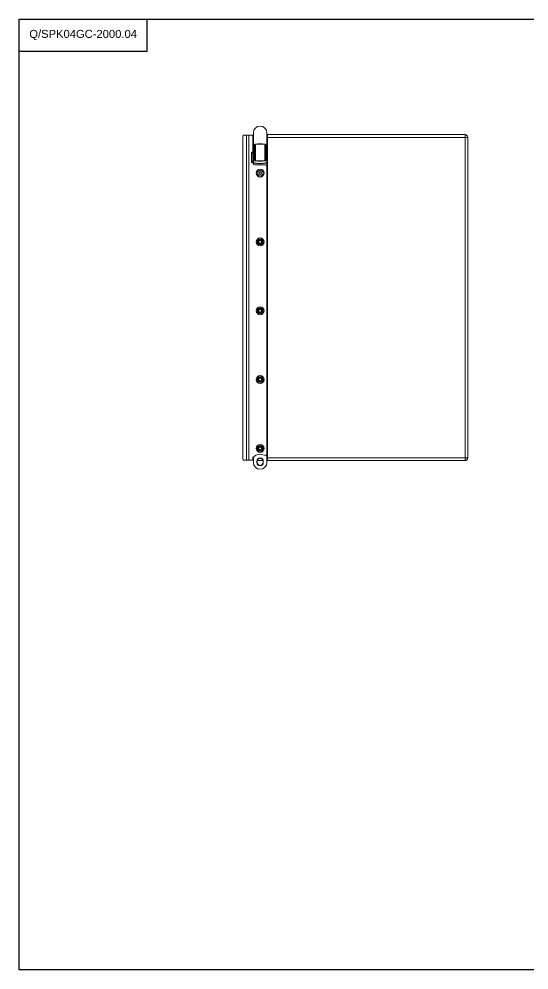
# Model space of a CAD drawing. Header units: millimetres. Extents: x 0 to 1485, y 0 to 1050.
# Drawn here: x 0 to 563, y 0 to 1050 of the extents above; entities that cross this region are included whole.
import ezdxf

# ---------------------------------------------------------------- set-up
doc = ezdxf.new("R2010")
doc.units = ezdxf.units.MM
doc.header["$LTSCALE"] = 0.1
doc.layers.add('图框', color=7, linetype='Continuous')
doc.styles.get("Standard").update_dxf_attribs({"font": 'arial.ttf'})

# ---------------------------------------------------------------- blocks, each defined once
blk = doc.blocks.new('A4-H')
at = {"layer": '图框'}
for p, q in [((28.29, 202.95), (28.29, 210.02)), ((0, 202.95), (28.29, 202.95))]:
    blk.add_line(p, q, dxfattribs=at)
blk.add_lwpolyline([(0, 210.02), (297, 210.02), (297, 0), (0, 0)], close=True, dxfattribs=at)
at = {"layer": '图框', "insert": (14.14, 206.49), "char_height": 1.7679, "width": 28.2872, "attachment_point": 5}
blk.add_mtext('Q/SPK04GC-2000.04', dxfattribs=at)

msp = doc.modelspace()

# ---------------------------------------------------------------- linework, layer by layer
at = {"lineweight": 9}
for p, q in [((258.49, 889.59), (258.49, 924.37)), ((273.49, 560.37), (273.49, 924.37)), ((246.99, 914.41), (246.99, 919.47)), ((247.05, 919.47), (246.99, 919.47)), ((246.99, 914.41), (246.99, 567.98)), ((247.22, 921.29), (247.05, 919.69)), ((247.05, 919.69), (247.05, 903.68)), ((257.99, 921.87), (247.37, 921.87)), ((250.97, 921.87), (250.97, 917.08)), ((250.97, 917.08), (250.97, 562.87)), ((253.36, 921.87), (253.36, 571.15)), ((257.99, 921.87), (257.99, 903.07)), ((492.04, 922.37), (273.49, 922.37)), ((273.99, 562.37), (273.99, 922.37)), ((495.04, 919.37), (273.99, 919.37)), ((492.04, 562.37), (492.04, 922.37)), ((495.04, 919.37), (495.04, 565.37)), ((247.05, 903.68), (247.05, 581.06)), ((256.29, 891.67), (256.29, 903.07)), ((257.99, 903.07), (256.29, 903.07)), ((259.73, 910.4), (259.73, 894.74)), ((259.73, 910.4), (260.23, 910.4)), ((260.23, 910.4), (260.23, 894.74)), ((260.55, 911.71), (260.61, 911.34)), ((271.43, 911.71), (271.37, 911.34)), ((271.75, 894.74), (271.75, 910.4)), ((272.25, 910.4), (271.75, 910.4)), ((272.25, 894.74), (272.25, 910.4)), ((273.99, 910.37), (273.49, 910.37)), ((257.99, 901.87), (256.29, 901.87)), ((257.99, 892.87), (256.29, 892.87)), ((257.99, 892.87), (257.99, 901.87)), ((259.73, 894.74), (260.23, 894.74)), ((260.55, 893.43), (260.61, 893.8)), ((271.43, 893.43), (271.37, 893.8)), ((272.25, 894.74), (271.75, 894.74)), ((257.99, 891.67), (256.29, 891.67)), ((257.99, 891.67), (257.99, 890.87)), ((271.49, 888.87), (259.99, 888.87)), ((265.99, 881.31), (264.74, 880.59)), ((264.74, 880.59), (264.74, 879.15)), ((264.74, 879.15), (265.99, 878.43)), ((267.24, 880.59), (265.99, 881.31)), ((265.99, 878.43), (267.24, 879.15)), ((267.24, 879.15), (267.24, 880.59)), ((247.05, 581.06), (247.05, 565.05)), ((246.99, 567.98), (246.99, 565.27)), ((253.36, 571.15), (253.36, 562.87)), ((265.32, 574.37), (266.66, 574.37)), ((273.49, 574.37), (273.99, 574.37)), ((247.05, 565.27), (246.99, 565.27)), ((247.22, 563.46), (247.05, 565.05)), ((257.99, 562.87), (247.37, 562.87)), ((257.99, 562.87), (257.99, 565.92)), ((258.49, 566.33), (258.49, 560.37)), ((262.49, 561.87), (262.79, 561.87)), ((262.49, 561.87), (262.49, 560.37)), ((262.49, 560.37), (262.79, 560.37)), ((262.79, 561.87), (262.79, 560.37)), ((269.1, 562.37), (262.88, 562.37)), ((269.49, 561.87), (269.19, 561.87)), ((269.19, 560.37), (269.19, 561.87)), ((269.49, 560.37), (269.19, 560.37)), ((269.49, 560.37), (269.49, 561.87)), ((273.49, 562.37), (492.04, 562.37)), ((273.99, 565.37), (495.04, 565.37))]:
    msp.add_line(p, q, dxfattribs=at)
for centre, radius in [((265.99, 879.87), 4.4), ((265.99, 879.87), 3.2), ((265.99, 879.87), 1.6), ((265.99, 803.87), 4.4), ((265.99, 803.87), 3.2), ((265.99, 803.87), 2.25), ((265.99, 803.87), 2), ((265.99, 803.87), 1.65), ((265.99, 727.87), 4.4), ((265.99, 727.87), 3.2), ((265.99, 727.87), 2.25), ((265.99, 727.87), 2), ((265.99, 727.87), 1.65), ((265.99, 651.87), 4.4), ((265.99, 651.87), 3.2), ((265.99, 651.87), 2.25), ((265.99, 651.87), 2), ((265.99, 651.87), 1.65), ((265.99, 575.87), 4.4), ((265.99, 575.87), 3.2), ((265.99, 575.87), 2.25), ((265.99, 575.87), 2), ((265.99, 575.87), 1.65)]:
    msp.add_circle(centre, radius, dxfattribs=at)
for centre, radius, start, end in [((265.99, 924.37), 7.5, 0, 180), ((249.39, 919.47), 2.4, 163.37092, 180), ((256.54, 918.62), 9.55, 174.88396, 175.69044), ((256.6, 918.61), 9.61, 173.55621, 174.88331), ((492.04, 919.37), 3, 0, 90), ((265.99, 880.71), 31.47, 80.045, 99.95499), ((265.99, 881.67), 30.16, 79.72966, 100.27034), ((265.99, 924.43), 31.47, 260.045, 279.95499), ((265.99, 923.47), 30.16, 259.72966, 280.27034), ((259.99, 890.87), 2, 180, 270), ((265.99, 923.57), 33, 256.86344, 283.13656), ((258.99, 890.51), 0.5, 78.01151, 180), ((265.99, 923.47), 33.2, 258.01151, 281.98849), ((260.79, 890.17), 0.8, 81.15012, 125.20951), ((271.19, 890.17), 0.8, 54.79049, 98.84988), ((271.49, 886.87), 2, 0, 90), ((272.99, 890.51), 0.5, 0, 101.98849), ((270.99, 879.87), 3, 326.47552, 0), ((270.99, 824.87), 3, 0, 33.52448), ((270.99, 769.87), 3, 326.47552, 0), ((270.99, 714.87), 3, 0, 33.52448), ((270.99, 659.87), 3, 326.47552, 0), ((270.99, 604.87), 3, 0, 33.52448), ((265.99, 558.37), 11, 64.971, 136.65824), ((271.49, 570.15), 2, 244.971, 0), ((256.42, 566.12), 9.43, 180.00081, 182.16027), ((249.39, 565.27), 2.4, 180, 196.62908), ((256.48, 566.12), 9.49, 182.16122, 184.31064), ((256.58, 566.13), 9.59, 184.31156, 186.44501), ((265.99, 560.37), 7.5, 180, 0), ((265.99, 561.87), 3.5, 0, 180), ((265.99, 560.37), 3.5, 180, 0), ((265.99, 561.87), 3.2, 0, 180), ((265.99, 560.37), 3.2, 180, 0), ((492.04, 565.37), 3, 270, 0)]:
    msp.add_arc(centre, radius, start, end, dxfattribs=at)
for points, knots in [([(247.22, 921.29), (247.23, 921.37), (247.24, 921.51), (247.28, 921.7), (247.31, 921.81), (247.35, 921.87), (247.37, 921.87)], [0, 0, 0, 0, 0.4072328, 0.7134079, 0.9089376, 1, 1, 1, 1]), ([(260.55, 911.71), (260.48, 911.7), (260.35, 911.65), (260.17, 911.54), (260.03, 911.39), (259.87, 911.15), (259.76, 910.82), (259.73, 910.54), (259.73, 910.4)], [0, 0, 0, 0, 0.1250426, 0.2501524, 0.3753005, 0.5004675, 0.7501796, 1, 1, 1, 1]), ([(260.61, 911.34), (260.57, 911.33), (260.48, 911.29), (260.39, 911.18), (260.33, 911.06), (260.28, 910.94), (260.25, 910.8), (260.23, 910.63), (260.23, 910.49), (260.23, 910.4)], [0, 0, 0, 0, 0.1284492, 0.2552655, 0.3807092, 0.5052818, 0.629328, 0.7530732, 1, 1, 1, 1]), ([(260.23, 894.74), (260.28, 895.3), (260.36, 896.51), (260.44, 898.41), (260.49, 900.45), (260.51, 902.57), (260.49, 904.69), (260.44, 906.74), (260.36, 908.63), (260.28, 909.84), (260.23, 910.4)], [0, 0, 0, 0, 0.1085832, 0.2311578, 0.3632171, 0.5000044, 0.6367915, 0.7688507, 0.8914216, 1, 1, 1, 1]), ([(260.61, 893.8), (260.65, 894.09), (260.71, 894.7), (260.81, 896.03), (260.91, 897.84), (260.98, 900.16), (261.01, 902.57), (260.98, 904.99), (260.91, 907.3), (260.81, 909.12), (260.71, 910.44), (260.65, 911.05), (260.61, 911.34)], [0, 0, 0, 0, 0.0500167, 0.1049629, 0.2269707, 0.3605881, 0.5000031, 0.6394179, 0.7730352, 0.8950378, 0.9499817, 1, 1, 1, 1]), ([(271.37, 911.34), (271.33, 911.05), (271.27, 910.44), (271.17, 909.12), (271.07, 907.3), (271, 904.99), (270.97, 902.57), (271, 900.16), (271.07, 897.84), (271.17, 896.03), (271.27, 894.7), (271.33, 894.09), (271.37, 893.8)], [0, 0, 0, 0, 0.0500168, 0.104963, 0.2269709, 0.3605882, 0.5000032, 0.639418, 0.7730353, 0.8950378, 0.9499816, 1, 1, 1, 1]), ([(271.75, 910.4), (271.75, 910.49), (271.75, 910.63), (271.73, 910.8), (271.7, 910.94), (271.65, 911.06), (271.59, 911.18), (271.5, 911.29), (271.41, 911.33), (271.37, 911.34)], [0, 0, 0, 0, 0.2470054, 0.3707646, 0.4948227, 0.6193774, 0.7447616, 0.8715266, 1, 1, 1, 1]), ([(272.25, 910.4), (272.25, 910.54), (272.22, 910.82), (272.11, 911.15), (271.95, 911.39), (271.81, 911.54), (271.63, 911.65), (271.5, 911.7), (271.43, 911.71)], [0, 0, 0, 0, 0.2499527, 0.4996288, 0.6247499, 0.749849, 0.8749374, 1, 1, 1, 1]), ([(271.75, 910.4), (271.7, 909.84), (271.62, 908.63), (271.54, 906.74), (271.49, 904.69), (271.47, 902.57), (271.49, 900.45), (271.54, 898.41), (271.62, 896.51), (271.7, 895.3), (271.75, 894.74)], [0, 0, 0, 0, 0.1085833, 0.231158, 0.3632173, 0.5000046, 0.6367918, 0.7688511, 0.8914218, 1, 1, 1, 1]), ([(259.73, 894.74), (259.73, 894.6), (259.76, 894.32), (259.87, 893.99), (260.03, 893.76), (260.17, 893.61), (260.35, 893.49), (260.48, 893.45), (260.55, 893.43)], [0, 0, 0, 0, 0.2499527, 0.4996288, 0.6247499, 0.749849, 0.8749374, 1, 1, 1, 1]), ([(260.23, 894.74), (260.23, 894.65), (260.23, 894.52), (260.25, 894.34), (260.28, 894.21), (260.33, 894.08), (260.39, 893.96), (260.48, 893.85), (260.57, 893.81), (260.61, 893.8)], [0, 0, 0, 0, 0.2470054, 0.3707646, 0.4948227, 0.6193774, 0.7447616, 0.8715266, 1, 1, 1, 1]), ([(271.37, 893.8), (271.41, 893.81), (271.5, 893.85), (271.59, 893.96), (271.65, 894.08), (271.7, 894.21), (271.73, 894.34), (271.75, 894.52), (271.75, 894.65), (271.75, 894.74)], [0, 0, 0, 0, 0.1284492, 0.2552655, 0.3807093, 0.5052819, 0.629328, 0.7530732, 1, 1, 1, 1]), ([(271.43, 893.43), (271.5, 893.45), (271.63, 893.49), (271.81, 893.61), (271.95, 893.76), (272.11, 893.99), (272.22, 894.32), (272.25, 894.6), (272.25, 894.74)], [0, 0, 0, 0, 0.1250426, 0.2501524, 0.3753005, 0.5004675, 0.7501796, 1, 1, 1, 1]), ([(247.37, 562.87), (247.35, 562.87), (247.31, 562.93), (247.28, 563.04), (247.24, 563.23), (247.23, 563.37), (247.22, 563.46)], [0, 0, 0, 0, 0.0910624, 0.2865921, 0.5927672, 1, 1, 1, 1])]:
    msp.add_open_spline(points, degree=3, knots=knots, dxfattribs=at)

# ---------------------------------------------------------------- block references
at = {"layer": '图框', "xscale": 4.999523854850001, "yscale": 4.999523854850001, "zscale": 4.999523854850001}
msp.add_blockref('A4-H', (0, 0), dxfattribs=at)

doc.saveas('drawing.dxf')
